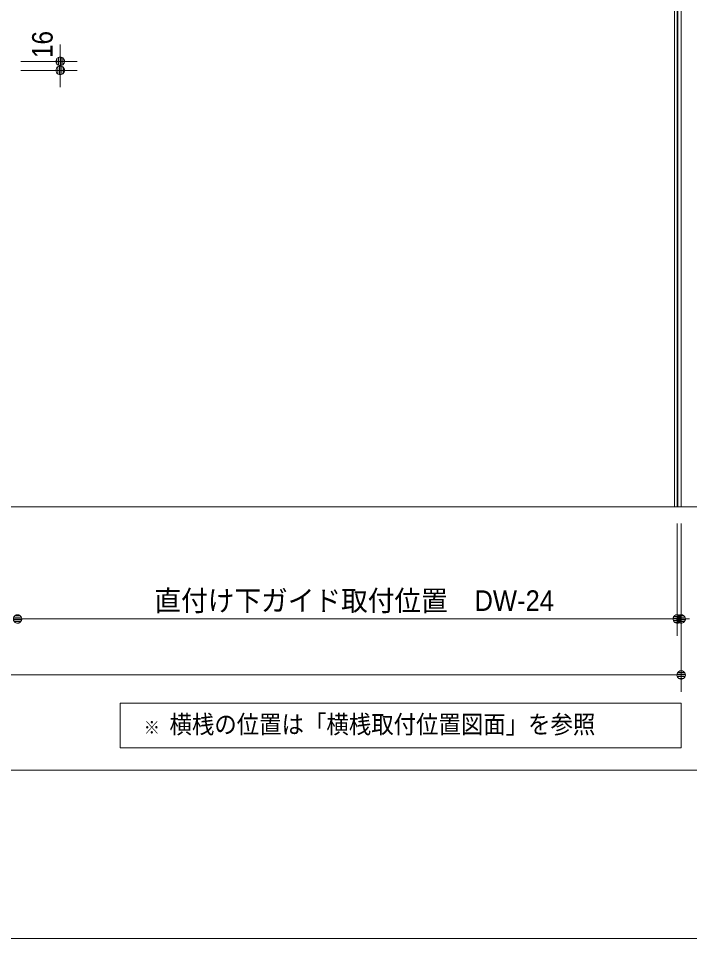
# Model space of a CAD drawing. Units: millimetres, scale not verified. Extents: x -6062 to 6062, y -3045 to 3045.
# Drawn here: x -1894 to -697, y -2770 to -1129 of the extents above; entities that cross this region are included whole.
import ezdxf
from ezdxf.enums import TextEntityAlignment as Align

# ---------------------------------------------------------------- set-up
doc = ezdxf.new("R2010")
doc.units = ezdxf.units.MM
doc.header["$LTSCALE"] = 20
for name, color, linetype, lineweight in [('0-0_2寸法-1', 7, 'Continuous', 9), ('0-1_0', 7, 'Continuous', 9), ('0-2_2寸法-2', 7, 'Continuous', 9), ('0-3_2寸法-3', 7, 'Continuous', 9), ('0-4_3一般', 7, 'Continuous', 9), ('0-5_1図面枠', 7, 'Continuous', 9)]:
    doc.layers.add(name, color=color, linetype=linetype, lineweight=lineweight)
doc.styles.add('ＭＳ ゴシック', font='')
doc.styles.add('ＭＳ Ｐゴシック', font='')
doc.styles.get('ＭＳ ゴシック').set_extended_font_data('MS Gothic')
doc.styles.get('ＭＳ Ｐゴシック').set_extended_font_data('MS PGothic')

# ---------------------------------------------------------------- blocks, each defined once
blk = doc.blocks.new('_Dot')
at = {"layer": '0-1_0'}
for p, q in [((-10, 0), (-20, 0)), ((9.78, 2), (-9.78, 2)), ((7.99, 6), (-7.99, 6)), ((9.16, -3.98), (-9.16, -3.98)), ((6, -7.98), (-6, -7.98))]:
    blk.add_line(p, q, dxfattribs=at)
for points in [[(10, 0), (9.92, 1.25), (9.69, 2.49), (9.3, 3.68), (8.76, 4.82), (8.09, 5.88), (7.29, 6.85), (6.37, 7.71), (5.36, 8.44), (4.26, 9.05), (3.09, 9.51), (1.87, 9.82), (0.63, 9.98), (-0.63, 9.98), (-1.87, 9.82), (-3.09, 9.51), (-4.26, 9.05), (-5.36, 8.44), (-6.37, 7.71), (-7.29, 6.85), (-8.09, 5.88), (-8.76, 4.82), (-9.3, 3.68), (-9.69, 2.49), (-9.92, 1.25), (-10, 0), (0, 0)], [(-10, 0), (-9.92, -1.25), (-9.69, -2.49), (-9.3, -3.68), (-8.76, -4.82), (-8.09, -5.88), (-7.29, -6.85), (-6.37, -7.71), (-5.36, -8.44), (-4.26, -9.05), (-3.09, -9.51), (-1.87, -9.82), (-0.63, -9.98), (0.63, -9.98), (1.87, -9.82), (3.09, -9.51), (4.26, -9.05), (5.36, -8.44), (6.37, -7.71), (7.29, -6.85), (8.09, -5.88), (8.76, -4.82), (9.3, -3.68), (9.69, -2.49), (9.92, -1.25), (10, 0), (0, 0)]]:
    blk.add_lwpolyline(points, close=True, dxfattribs=at)
blk = doc.blocks.new('グループ-4')
at = {"layer": '0-4_3一般'}
for p, q in [((21360, 7000), (21360, -40000)), ((-75696.5, -40000), (23223.5, -40000))]:
    blk.add_line(p, q, dxfattribs=at)
blk = doc.blocks.new('グループ-6')
at = {"layer": '0-4_3一般'}
blk.add_blockref('グループ-4', (0, 0), dxfattribs=at)
blk = doc.blocks.new('グループ-57')
at = {"layer": '0-4_3一般'}
blk.add_line((21380, -40000), (21380, 7000), dxfattribs=at)
blk.add_lwpolyline([(21500, 7000), (21260, 7000), (21260, -40000), (21500, -40000)], close=True, dxfattribs=at)
blk = doc.blocks.new('グループ-63')
at = {"layer": '0-5_1図面枠'}
blk.add_line((-80000, -49400), (80000, -49400), dxfattribs=at)
blk.add_lwpolyline([(-80000, 55400), (80000, 55400), (80000, -55400), (-80000, -55400)], close=True, dxfattribs=at)
blk = doc.blocks.new('図面枠')
at = {"layer": '0-5_1図面枠'}
blk.add_blockref('グループ-63', (0, 0), dxfattribs=at)

msp = doc.modelspace()

# ---------------------------------------------------------------- linework, layer by layer
at = {"layer": '0-0_2寸法-1'}
for p, q in [((-719.5, -2030), (-719.5, -2230)), ((-734.51, -2200), (-1880.49, -2200)), ((-712.5, -2230), (-712.5, -2330)), ((-5479.49, -2300), (-727.51, -2300))]:
    msp.add_line(p, q, dxfattribs=at)
at = {"layer": '0-2_2寸法-2'}
for p, q in [((-1819.5, -1190.99), (-1819.5, -1175.99)), ((-1889.5, -1206), (-1789.5, -1206)), ((-1819.5, -1222), (-1819.5, -1206)), ((-1889.5, -1222), (-1789.5, -1222)), ((-1819.5, -1237.01), (-1819.5, -1252.01)), ((-719.5, -2030), (-719.5, -2230)), ((-712.5, -2030), (-712.5, -2230)), ((-1880.49, -2200), (-1865.49, -2200)), ((-734.51, -2200), (-749.51, -2200)), ((-719.5, -2200), (-712.5, -2200))]:
    msp.add_line(p, q, dxfattribs=at)
at = {"layer": '0-3_2寸法-3'}
msp.add_lwpolyline([(-1712.5, -2350), (-712.5, -2350), (-712.5, -2430), (-1712.5, -2430)], close=True, dxfattribs=at)

# ---------------------------------------------------------------- block references
at = {"layer": '0-0_2寸法-1', "xscale": 0.7503418, "yscale": 0.7503418, "rotation": 180}
msp.add_blockref('_Dot', (-1895.5, -2200), dxfattribs=at)
at = {"layer": '0-0_2寸法-1', "xscale": 0.7503418, "yscale": 0.7503418}
for p in [(-719.5, -2200), (-712.5, -2300)]:
    msp.add_blockref('_Dot', p, dxfattribs=at)
at = {"layer": '0-2_2寸法-2', "xscale": 0.7503418, "yscale": 0.7503418}
for p, rotation in [((-1819.5, -1206), 270), ((-1819.5, -1222), 90), ((-1895.5, -2200), 180), ((-712.5, -2200), 180)]:
    msp.add_blockref('_Dot', p, dxfattribs=dict(at, rotation=rotation))
msp.add_blockref('_Dot', (-719.5, -2200), dxfattribs=at)
at = {"layer": '0-4_3一般', "xscale": 0.05, "yscale": 0.05}
for name in ['グループ-6', 'グループ-57']:
    msp.add_blockref(name, (-1787.5, 0), dxfattribs=at)
at = {"layer": '0-5_1図面枠', "xscale": 0.05, "yscale": 0.05}
msp.add_blockref('図面枠', (-1787.5, 0), dxfattribs=at)

# ---------------------------------------------------------------- texts
at = {"layer": '0-0_2寸法-1', "style": 'ＭＳ Ｐゴシック', "width": 0.95}
msp.add_text('直付け下ガイド取付位置\u3000DW-24', height=36.69, dxfattribs=at).set_placement((-1651.58, -2196.79), align=Align.BOTTOM_LEFT)
at = {"layer": '0-2_2寸法-2', "style": 'ＭＳ Ｐゴシック', "width": 0.9}
msp.add_text('16', height=36.66, rotation=90, dxfattribs=at).set_placement((-1821.98, -1199.9), align=Align.BOTTOM_LEFT)
at = {"layer": '0-3_2寸法-3', "style": 'ＭＳ ゴシック', "width": 0.9}
for s, height, p in [('横桟の位置は「横桟取付位置図面」を参照', 32.55, (-1624.68, -2414.03)), ('※', 23.31, (-1670.52, -2412.25))]:
    msp.add_text(s, height=height, dxfattribs=at).set_placement(p, align=Align.BOTTOM_LEFT)

doc.saveas('drawing.dxf')
